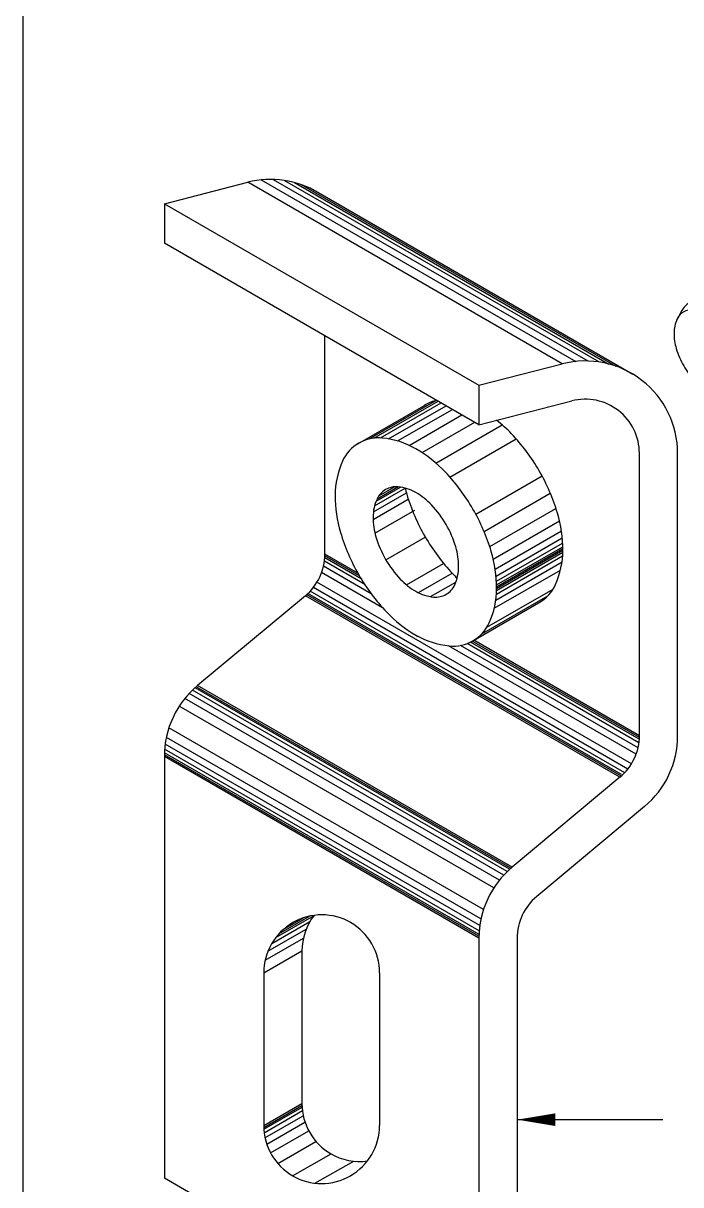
# Model space of a CAD drawing. Header units: inches. Extents: x 62745 to 64469, y 7520 to 8963.
# Drawn here: x 62744.6 to 62827.2, y 7965.9 to 8111.7 of the extents above; entities that cross this region are included whole.
import ezdxf

# ---------------------------------------------------------------- set-up
doc = ezdxf.new("R2010")
doc.units = ezdxf.units.IN
doc.header["$MEASUREMENT"] = 0
for name, color, linetype in [('1', 8, 'Continuous'), ('2', 2, 'Continuous'), ('DIML', 1, 'Continuous'), ('miscllenious', 1, 'Continuous')]:
    doc.layers.add(name, color=color, linetype=linetype)

msp = doc.modelspace()

# ---------------------------------------------------------------- linework, layer by layer
at = {"layer": '1'}
for p, q in [((62774.48487354, 8092.06409334), (62813.97563195, 8069.26409334)), ((62775.9861868, 8092.12107016), (62815.47694521, 8069.32107016)), ((62777.40331664, 8091.99571018), (62816.89407506, 8069.19571018)), ((62812.28212807, 8068.96124509), (62772.79136966, 8091.76124509)), ((62778.65213709, 8091.73658358), (62818.14289551, 8068.93658358)), ((62779.50742743, 8091.47372158), (62818.99818584, 8068.67372158)), ((62781.29170554, 8090.67450824), (62821.14620252, 8067.66450368)), ((62788.04600599, 8059.52457819), (62796.49159495, 8064.40064125)), ((62788.62907601, 8059.63027372), (62796.69159495, 8064.2851712)), ((62786.61777588, 8058.92767601), (62795.18076142, 8063.87151802)), ((62789.47868309, 8059.65891438), (62797.09159495, 8064.05423109)), ((62790.46913427, 8059.53793131), (62797.69159495, 8063.70782093)), ((62791.61018952, 8059.27295943), (62798.49159495, 8063.24594071)), ((62793.06543504, 8058.72750518), (62799.69159495, 8062.55312039)), ((62794.68291259, 8057.81383542), (62801.29159495, 8061.62935996)), ((62796.41827307, 8056.50634518), (62804.73211694, 8061.30634518)), ((62798.17590579, 8054.74983362), (62806.48974967, 8059.54983362)), ((62801.42767287, 8050.08847028), (62809.74151675, 8054.88847028)), ((62788.57760179, 8050.36363114), (62792.71485185, 8052.75227358)), ((62788.73066332, 8051.14482158), (62792.55062348, 8053.35027661)), ((62788.9196992, 8051.71584171), (62791.9615876, 8053.4720768)), ((62789.05124633, 8052.02273059), (62791.63004047, 8053.51159808)), ((62789.24911732, 8052.36791157), (62791.23216948, 8053.51282726)), ((62802.46461271, 8047.91586649), (62810.77845658, 8052.71586649)), ((62788.54099701, 8049.41873693), (62792.95559958, 8051.96750891)), ((62788.7678545, 8047.7021923), (62793.75559958, 8050.58186826)), ((62803.17089168, 8046.01423577), (62811.48473556, 8050.81423577)), ((62803.61884094, 8044.42533853), (62811.93268482, 8049.22533853)), ((62790.14409232, 8044.33984164), (62795.08981352, 8047.1952551)), ((62803.85646609, 8043.17689082), (62812.17030996, 8047.97689082)), ((62803.96284241, 8042.31454679), (62812.27668628, 8047.11454679)), ((62804.01329825, 8041.65085716), (62812.32714213, 8046.45085716)), ((62804.03214656, 8041.19985902), (62812.34599044, 8045.99985902)), ((62804.03597401, 8040.50924848), (62812.34981789, 8045.30924848)), ((62804.03694245, 8040.97168782), (62812.35078633, 8045.77168782)), ((62804.03855793, 8040.74168041), (62812.3524018, 8045.54168041)), ((62787.49206767, 8041.23746332), (62782.41603252, 8044.16811359)), ((62787.03179055, 8041.96508466), (62782.45940948, 8044.6049501)), ((62786.82131686, 8042.31754181), (62782.4706778, 8044.82938444)), ((62786.6224423, 8042.6633022), (62782.47452537, 8045.05810315)), ((62792.72494366, 8041.2110947), (62797.38155266, 8043.89958916)), ((62803.93843858, 8039.29823584), (62812.25228246, 8044.09823584)), ((62804.01465203, 8040.03505802), (62812.32849591, 8044.83505802)), ((62789.72871197, 8038.32955538), (62782.07107607, 8042.75069353)), ((62788.30411842, 8040.07580528), (62782.30302429, 8043.5405386)), ((62794.21710478, 8040.22507346), (62798.45988984, 8042.67464656)), ((62803.73969566, 8038.25973112), (62812.05353953, 8043.05973112)), ((62820.52456093, 8018.07263442), (62781.03380251, 8040.87263442)), ((62820.98037416, 8018.73323096), (62781.48961574, 8041.53323096)), ((62795.75392801, 8039.72671812), (62798.92735879, 8041.55889924)), ((62819.5204392, 8017.03578361), (62780.02968078, 8039.83578361)), ((62819.6204392, 8017.20898869), (62780.19027146, 8039.97400665)), ((62819.7204392, 8017.38219378), (62780.3448983, 8040.11567291)), ((62820.12768199, 8017.60895225), (62780.63692358, 8040.40895225)), ((62802.17068784, 8035.04446296), (62810.48453172, 8039.84446296)), ((62802.81502916, 8035.87835381), (62811.12887303, 8040.67835381)), ((62800.84886628, 8034.06124572), (62809.60017656, 8039.11381706)), ((62821.56183449, 8019.95069353), (62798.00329018, 8033.55222543)), ((62821.7937827, 8020.7405386), (62799.51341293, 8033.60411608)), ((62821.90679093, 8021.36811359), (62800.32273941, 8033.82967154)), ((62821.95016789, 8021.8049501), (62800.7807898, 8034.02709625)), ((62821.96143621, 8022.02938444), (62800.99084013, 8034.13676373)), ((62821.96528379, 8022.25810315), (62801.18975755, 8034.25285881)), ((62805.36799302, 8005.19359059), (62765.87723461, 8027.99359059)), ((62805.67422501, 8005.47866768), (62766.18346659, 8028.27866768)), ((62805.83252657, 8005.61821234), (62766.34176815, 8028.41821234)), ((62805.9943694, 8005.75571245), (62766.50361099, 8028.55571245)), ((62804.39981721, 8004.1359864), (62764.9090588, 8026.9359864)), ((62804.93375629, 8004.75147696), (62765.44299788, 8027.55147696)), ((62803.69154284, 8003.15926815), (62764.20078442, 8025.95926815)), ((62802.39522226, 8000.44309312), (62762.90446384, 8023.24309312)), ((62802.07388305, 7999.24297775), (62762.58312464, 8022.04297775)), ((62801.8589852, 7997.75046833), (62762.36822679, 8020.55046833)), ((62801.92859213, 7998.40310108), (62762.43783371, 8021.20310108)), ((62801.82375216, 7996.84704971), (62762.33299375, 8019.64704971)), ((62801.82602518, 7997.07667748), (62762.33526677, 8019.87667748)), ((62801.83274547, 7997.30373763), (62762.34198705, 8020.10373763)), ((62775.81378529, 7996.16520234), (62780.61378529, 7998.93648363)), ((62776.32700076, 7996.92338764), (62781.12700076, 7999.69466893)), ((62776.70243724, 7997.37108611), (62780.55156427, 7999.59338063)), ((62777.26688591, 7997.9279108), (62779.78711561, 7999.3829661)), ((62775.33594995, 7995.19650365), (62780.13594995, 7997.96778494)), ((62774.98324177, 7994.06910706), (62779.78324177, 7996.84038835)), ((62774.80375956, 7992.46031048), (62779.60375956, 7995.23159177)), ((62774.80375956, 7973.29228154), (62779.60375956, 7976.06356283)), ((62774.80734816, 7973.06341331), (62779.60734816, 7975.8346946)), ((62774.81787403, 7972.83855032), (62779.61787403, 7975.60983161)), ((62774.8584825, 7972.40011542), (62779.6584825, 7975.17139671)), ((62774.96455762, 7971.76853759), (62779.76455762, 7974.53981888)), ((62775.18274269, 7970.97074637), (62779.98274269, 7973.74202766)), ((62775.6604825, 7969.86092893), (62780.4604825, 7972.63221022)), ((62776.56581943, 7968.53610459), (62781.36581943, 7971.30738589)), ((62778.40298634, 7966.99961002), (62783.25375956, 7969.74157739)), ((62781.22656367, 7966.06852539), (62786.11274106, 7968.83050546))]:
    msp.add_line(p, q, dxfattribs=at)
at = {"layer": '2'}
for p, q in [((62762.33299375, 8089.07762458), (62772.79136966, 8091.76124509)), ((62762.33299375, 8089.07762458), (62801.82375216, 8066.27762458)), ((62762.33299375, 8089.07762458), (62762.33299375, 8084.12211885)), ((62801.82375216, 8061.32211885), (62762.33299375, 8084.12211885)), ((62782.47452537, 8045.05810315), (62782.47452537, 8072.49340014)), ((62801.82375216, 8066.27762458), (62812.28212807, 8068.96124509)), ((62801.82375216, 8066.27762458), (62801.82375216, 8061.32211885)), ((62801.82375216, 8061.32211885), (62813.47515802, 8064.31187099)), ((62821.96528379, 8022.25810315), (62821.96528379, 8057.72525768)), ((62826.76528379, 8022.25810315), (62826.76528379, 8057.72525768)), ((62780.02968078, 8039.83578361), (62766.50361099, 8028.55571245)), ((62762.33299375, 8019.64704971), (62762.33299375, 7966.67762458)), ((62819.5204392, 8017.03578361), (62805.9943694, 8005.75571245)), ((62822.59466654, 8013.34944041), (62809.06859675, 8002.06936924)), ((62801.82375216, 7996.84704971), (62801.82375216, 7943.87762458)), ((62806.62375216, 7996.84704971), (62806.62375216, 7946.64890587)), ((62779.60375956, 7995.23159177), (62779.60375956, 7976.06356283)), ((62774.80375956, 7992.46031048), (62774.80375956, 7973.29228154)), ((62789.35298634, 7992.48962441), (62789.35298634, 7973.32159547)), ((62801.82375216, 7943.87762458), (62762.33299375, 7966.67762458))]:
    msp.add_line(p, q, dxfattribs=at)
for points in [[(62827.52455311, 8068.70594832, 0.0587518675), (62828.94583703, 8066.80086682, 0.0723410841), (62830.4639408, 8065.6030046, 0.1066170544), (62832.18579425, 8065.04923086, 0.1568512197), (62833.40332849, 8065.31183577, 0.1568512197), (62834.23951814, 8066.2349489, 0.1066170544), (62834.62086274, 8068.0030046, 0.0723410841), (62834.34253551, 8069.91665214, 0.0587518675), (62833.40332849, 8072.10006087, 0.0587518675), (62831.98204457, 8074.00514238, 0.0723410841), (62830.4639408, 8075.2030046, 0.1066170544), (62828.74208736, 8075.75677833, 0.1568512197), (62827.52455311, 8075.49417342, 0.1568512197), (62826.68836346, 8074.57106029, 0.1066170544), (62826.30701886, 8072.8030046, 0.0723410841), (62826.58534609, 8070.88935705, 0.0587518675)], [(62786.74130321, 8042.45510574, 0.0587518675), (62790.20568276, 8037.81146958, 0.0723410841), (62793.9060607, 8034.89168041, 0.1066170544), (62798.10307848, 8033.54185693, 0.1568512197), (62801.0708182, 8034.1819564, 0.1568512197), (62803.10903047, 8036.43204466, 0.1066170544), (62804.03855793, 8040.74168041, 0.0723410841), (62803.36013531, 8045.4061963, 0.0587518675), (62801.0708182, 8050.72825508, 0.0587518675), (62797.60643865, 8055.37189125, 0.0723410841), (62793.9060607, 8058.29168041, 0.1066170544), (62789.70904293, 8059.6415039, 0.1568512197), (62786.74130321, 8059.00140442, 0.1568512197), (62784.70309094, 8056.75131616, 0.1066170544), (62783.77356348, 8052.44168041, 0.0723410841), (62784.45198609, 8047.77716453, 0.0587518675)], [(62790.1093516, 8044.39964939, 0.0587518675), (62791.94517666, 8041.93891912, 0.0723410841), (62793.9060607, 8040.39168041, 0.1066170544), (62796.1301214, 8039.67638934, 0.1568512197), (62797.70276981, 8040.01558735, 0.1568512197), (62798.7828481, 8041.20794181, 0.1066170544), (62799.27541821, 8043.49168041, 0.0723410841), (62798.91591221, 8045.96347516, 0.0587518675), (62797.70276981, 8048.78371144, 0.0587518675), (62795.86694474, 8051.24444171, 0.0723410841), (62793.9060607, 8052.79168041, 0.1066170544), (62791.682, 8053.50697149, 0.1568512197), (62790.1093516, 8053.16777348, 0.1568512197), (62789.02927331, 8051.97541902, 0.1066170544), (62788.5367032, 8049.69168041, 0.0723410841), (62788.8962092, 8047.21988567, 0.0587518675)]]:
    msp.add_lwpolyline(points, format="xyb", close=True, dxfattribs=at)
msp.add_lwpolyline([(62828.99677587, 8076.9771838), (62828.80273803, 8076.91700978), (62828.62932469, 8076.85159315), (62828.47337074, 8076.78066275), (62828.33171107, 8076.70394742), (62828.20118057, 8076.62117598), (62828.07861412, 8076.53207726), (62827.96084661, 8076.4363801), (62827.84471294, 8076.33381333), (62827.72654407, 8076.22134565), (62827.60065531, 8076.08490525), (62827.46085805, 8075.90766019), (62827.30096369, 8075.67277853), (62827.1147836, 8075.36342834), (62826.8961292, 8074.96277767), (62826.63881186, 8074.45399458), (62826.62875402, 8074.4329)], dxfattribs=at)
for points in [[(62796.54990618, 8064.36697524, 0.0811159879), (62795.05514708, 8063.80140442, 0.0072541614), (62794.93161976, 8063.72767601, 0.0624901237)], [(62809.16271016, 8038.86124572, 0.0127417332), (62809.38466208, 8038.9819564, 0.1568512197), (62811.42287435, 8041.23204466, 0.1066170544), (62812.3524018, 8045.54168041, 0.0723410841), (62811.67397919, 8050.2061963, 0.0587518675), (62809.38466208, 8055.52825508, 0.0587518675), (62805.92028253, 8060.17189125, 0.0391170787), (62804.02126364, 8061.88600056, 0.1066170544)], [(62792.55692546, 8053.34860822, 0.0122039877), (62792.76582997, 8052.57716453, 0.0587518675), (62795.05514708, 8047.25510574, 0.0587518675)], [(62795.05514708, 8047.25510574, 0.0587518675), (62798.51952663, 8042.61146958, 0.0122039877), (62799.08316421, 8042.04483111, 0.1066170544)]]:
    msp.add_lwpolyline(points, format="xyb", dxfattribs=at)
for centre, radius, start, end in [((62775.67452537, 8080.52525768), 11.6, 58.9626696131, 104.3916013968), ((62815.16528379, 8057.72525768), 11.6, 0, 104.3916013968), ((62815.16528379, 8057.72525768), 6.8, 0, 104.3916013968), ((62775.67452537, 8045.05810315), 6.8, 309.826429816, 0), ((62773.93299375, 8019.64704971), 11.6, 129.826429816, 180), ((62815.16528379, 8022.25810315), 6.8, 309.826429816, 0), ((62815.16528379, 8022.25810315), 11.6, 309.826429816, 0), ((62813.42375216, 7996.84704971), 11.6, 129.826429816, 180), ((62813.42375216, 7996.84704971), 6.8, 129.826429816, 180), ((62782.10375956, 7992.46031048), 7.3, 60, 180), ((62786.90375956, 7995.23159177), 7.3, 142.3106156625, 180), ((62782.05298634, 7992.48962441), 7.3, 0, 60), ((62786.90375956, 7976.06356283), 7.3, 180, 240), ((62782.10375956, 7973.29228154), 7.3, 180, 240), ((62782.05298634, 7973.32159547), 7.3, 240, 0), ((62786.85298634, 7976.09287676), 7.3, 240, 277.6893843375)]:
    msp.add_arc(centre, radius, start, end, dxfattribs=at)
at = {"layer": 'DEFPOINTS'}
msp.add_lwpolyline([(62744.62060673, 8962.79373578), (64469.32100987, 8962.79373578), (64469.32100987, 7661.12349063), (62744.62060673, 7661.12349063)], close=True, dxfattribs=at)
at = {"layer": 'DIML'}
msp.add_line((62806.62375216, 7974.03901306), (62824.90325645, 7974.03901306), dxfattribs=at)
msp.add_lwpolyline([(62806.62375216, 7974.03901306, 0, 1.6, 0), (62811.42375216, 7974.03901306, 1.6, 1.6, 0)], format="xyseb", dxfattribs=at)
at = {"layer": 'miscllenious'}
msp.add_line((62794.0060607, 8034.71847533), (62794.10864462, 8034.77770219), dxfattribs=at)

doc.saveas('drawing.dxf')
